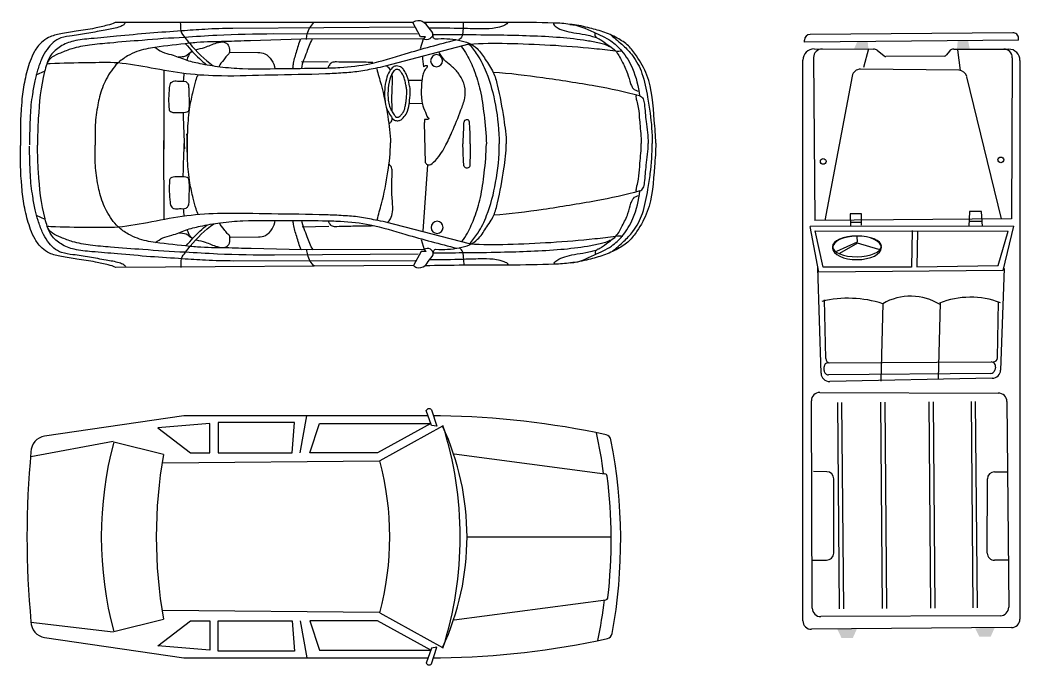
# Model space of a CAD drawing. Header units: inches. Extents: x 6700 to 19616, y -7432 to 2521.
# Drawn here: x 6700 to 13765, y -2039 to 2521 of the extents above; entities that cross this region are included whole.
import ezdxf

# ---------------------------------------------------------------- set-up
doc = ezdxf.new("R2010")
doc.units = ezdxf.units.IN
doc.header["$MEASUREMENT"] = 0
doc.layers.add('freecads.com', color=7, linetype='Continuous')

msp = doc.modelspace()

# ---------------------------------------------------------------- linework, layer by layer
at = {"layer": 'freecads.com'}
for p, q in [((9474.1, 2502.9), (7371.3, 2503.5)), ((9528.8, 2402.6), (9474.1, 2502.9)), ((9488.6, 2469.9), (8203.8, 2462.1)), ((9506.9, 2422.1), (8493.5, 2422.5)), ((9563.6, 2402.7), (9528.8, 2402.6)), ((9550.4, 2389.2), (9563.6, 2402.7)), ((13713.5, 2431.7), (12281.9, 2419.5)), ((8685.4, 2386.4), (8327.2, 2374.2)), ((9550.4, 2389.2), (8685.4, 2386.4)), ((9871.5, 2351.4), (9279.6, 2194.6)), ((9529.1, 2318.6), (9550.4, 2389.2)), ((12242.4, 2365.6), (12242.2, 2379.2)), ((13754, 2378.4), (12242.4, 2365.6)), ((13754, 2378.4), (13753.8, 2392.1)), ((8181.9, 2292.7), (8380.9, 2292)), ((12310.5, 2316.7), (12730.5, 2316.2)), ((12694, 2317), (12660, 2185.1)), ((12755.8, 2307.2), (12804.3, 2267.6)), ((13229.8, 2266.6), (12817.1, 2263)), ((13265.9, 2300.4), (13245.3, 2274.2)), ((13297.4, 2315.7), (13684.7, 2315.3)), ((13345.1, 2165.2), (13326.3, 2311.3)), ((8877.4, 2222.7), (8688.7, 2224.8)), ((12230.5, -1726.6), (12230.5, 2236.8)), ((12306.2, 2256.1), (12316, 1104.1)), ((13710.4, 2254.9), (13703.9, 1116)), ((13764.6, 2235.2), (13764.5, -1714.7)), ((6874.2, 2160), (6812.3, 2132.3)), ((7714.9, 2165.8), (7716.6, 1607.7)), ((12578.6, 2124.5), (12386.3, 1104.7)), ((13331.7, 2166.5), (12638.2, 2173.4)), ((13633.2, 1115.4), (13389.4, 2120.6)), ((9443.6, 2096.4), (9540.4, 2096.7)), ((9450.1, 1932.2), (9540.9, 1930.4)), ((9565.5, 1510.9), (9557.9, 1797.7)), ((7718.3, 1110.3), (7716.4, 1668.5)), ((9549.1, 1028.3), (9581.2, 1497.3)), ((6877.6, 1110.7), (6815.5, 1138.1)), ((12644.1, 1150.4), (12565.3, 1149.8)), ((12565.3, 1149.8), (12566, 1064)), ((12644.8, 1069.7), (12644.1, 1150.4)), ((13408, 1167.1), (13402.8, 1061)), ((13492.9, 1167.8), (13408, 1167.1)), ((13499.8, 1061.8), (13492.9, 1167.8)), ((8881.2, 1060.9), (8692.5, 1057.7)), ((9876.1, 938.7), (9283.1, 1091.6)), ((13719.5, 1063.7), (12282.4, 1061.5)), ((12343.4, 738.8), (12282.4, 1061.5)), ((13703.9, 1116), (12316, 1104.1)), ((12644.6, 1089.9), (12571.9, 1089.3)), ((13499.5, 1097.2), (13408.6, 1096.4)), ((13719.5, 1063.7), (13643, 749.9)), ((12374.5, 774.6), (12316.7, 1031.3)), ((12316.8, 1030.7), (13682.1, 1028.3)), ((13002.9, 1032.3), (12999, 774.9)), ((13039.3, 1027.6), (13035.4, 775.2)), ((13611.3, 785.1), (13682.1, 1028.3)), ((8186.1, 986.5), (8385.1, 988.4)), ((9533.4, 969.3), (9555.2, 898.8)), ((12470.5, 886.5), (12615.5, 953.3)), ((12615.6, 943.2), (12488.9, 871.5)), ((12615.5, 953.3), (12615.2, 988.7)), ((12767.5, 899.1), (12615.6, 943.2)), ((8690.2, 896.1), (8331.9, 905.9)), ((9511.9, 865.6), (8498.5, 858.7)), ((9555.2, 898.8), (8690.2, 896.1)), ((9533.7, 885.3), (9479.6, 784.6)), ((9568.5, 885.4), (9533.7, 885.3)), ((9555.2, 898.8), (9568.5, 885.4)), ((9479.6, 784.6), (7376.8, 770.5)), ((9494, 817.7), (8209.1, 817.3)), ((13035.4, 775.2), (13611.3, 785.1)), ((12359.1, 23.3), (12336.5, 768)), ((13643, 749.9), (12343.4, 738.8)), ((12999, 774.9), (12374.5, 774.6)), ((13653.8, 764.6), (13627.3, 46)), ((12391.8, 127.7), (12382.5, 542.4)), ((12795.1, 515.7), (12782.4, -32.4)), ((13201.3, 519.1), (13186.2, -14.4)), ((13605.6, 132.8), (13613.5, 527.7)), ((12410.4, 98.3), (13561.6, 103.3)), ((12380.7, 42.4), (12380.5, 68)), ((13557.5, 22.4), (12411, 12.6)), ((13591.1, 67), (13586.5, 46)), ((13568.6, -11.8), (12420.3, -34.8)), ((12349.8, -111.4), (13611.5, -116.4)), ((12296.5, -1637.2), (12290.4, -171.6)), ((12474.3, -183.7), (12486.7, -1642.4)), ((12504.3, -183.4), (12516.7, -1642.2)), ((12779.4, -181.1), (12791.9, -1639.8)), ((12809.4, -180.8), (12821.9, -1639.6)), ((13120.9, -178.2), (13133.3, -1636.9)), ((13150.9, -177.9), (13163.3, -1636.7)), ((13418.8, -175.6), (13431.2, -1634.4)), ((13448.8, -175.4), (13461.2, -1634.1)), ((13672.2, -175.9), (13684.6, -1630.9)), ((7857.2, -277.8), (6873.4, -421.3)), ((9583.2, -277.8), (7857.2, -277.8)), ((8678.2, -538.8), (8725, -277.8)), ((9606.7, -345.5), (9570.2, -240.4)), ((9606.7, -234.4), (9644.1, -351.6)), ((9670.8, -277.8), (9620.6, -277.8)), ((8041.6, -331.4), (7672.8, -361.7)), ((8041.6, -538.8), (8041.6, -331.4)), ((8638.7, -324.3), (8100.2, -324.3)), ((8100.2, -324.3), (8100.2, -539.5)), ((8623.3, -539.5), (8638.7, -324.3)), ((8746.3, -538.8), (8815.8, -331.4)), ((8815.8, -331.4), (9601.8, -331.4)), ((9601.9, -331.6), (9224.8, -538.8)), ((9685.6, -351.1), (9241.6, -595.1)), ((9644.1, -351.6), (9606.7, -345.5)), ((7672.8, -361.7), (7903.7, -538.8)), ((7358.2, -457.8), (6777.2, -568.3)), ((7713, -551.2), (7361.4, -463.3)), ((7903.7, -538.8), (8041.6, -538.8)), ((8100.2, -539.5), (8623.3, -539.5)), ((9224.8, -538.8), (8746.3, -538.8)), ((9767.9, -547.1), (10832.2, -687.4)), ((9236.4, -597.3), (7708.4, -611.2)), ((12399.3, -672.3), (12306.8, -671.3)), ((13583.9, -673.6), (13676.4, -672.8)), ((12448.2, -1247.6), (12448.8, -722.3)), ((13533.7, -1248.9), (13534.3, -723.5)), ((9857.8, -1132.8), (10876, -1132.8)), ((12300, -1297.4), (12398.1, -1297.6)), ((13681.8, -1298.9), (13583.7, -1298.9)), ((9767.9, -1718.6), (10837.7, -1577.6)), ((9236.4, -1668.3), (7708.4, -1654.5)), ((9241.6, -1670.6), (9685.6, -1914.6)), ((13625.8, -1691.4), (12357.8, -1697.1)), ((7358.2, -1807.8), (6777.2, -1738.4)), ((7361.4, -1802.4), (7713, -1714.5)), ((7672.8, -1904), (7903.7, -1726.8)), ((7903.7, -1726.8), (8041.6, -1726.8)), ((8041.6, -1726.8), (8041.6, -1934.3)), ((8100.2, -1941.4), (8100.2, -1726.2)), ((8100.2, -1726.2), (8623.3, -1726.2)), ((8623.3, -1726.2), (8638.7, -1941.4)), ((8678.2, -1726.8), (8725, -1987.8)), ((9224.8, -1726.8), (8746.3, -1726.8)), ((8746.3, -1726.8), (8815.8, -1934.3)), ((9601.9, -1934.1), (9224.8, -1726.8)), ((13705, -1774.6), (12291, -1786.7)), ((6873.4, -1844.4), (7857.2, -1987.8)), ((8041.6, -1934.3), (7672.8, -1904)), ((8638.7, -1941.4), (8100.2, -1941.4)), ((8815.8, -1934.3), (9601.8, -1934.3)), ((9606.7, -1920.2), (9570.2, -2025.3)), ((9606.7, -2031.3), (9644.1, -1914.1)), ((9644.1, -1914.1), (9606.7, -1920.2)), ((7857.2, -1987.8), (9583.2, -1987.8)), ((9620.6, -1987.8), (9670.8, -1987.8))]:
    msp.add_line(p, q, dxfattribs=at)
for centre in [(12374.2, 1521.7), (13629.2, 1532.4)]:
    msp.add_circle(centre, 20.2, dxfattribs=at)
for centre, radius, start, end in [((12282.2, 2379.5), 40, 90.48842, 180.48842), ((13713.8, 2391.7), 40, 0.48842, 90.48842), ((12310.5, 2236.7), 80, 89.94014, 179.93788), ((12366.2, 2256.6), 60, 89.94014, 180.48842), ((12730.5, 2276.2), 40, 50.70932, 89.94014), ((12816.9, 2283), 20, 230.70932, 270.48842), ((13229.6, 2286.6), 20, 270.48842, 321.80236), ((13297.3, 2275.7), 40, 89.94014, 141.80236), ((13650.4, 2255.3), 60, 359.6692, 89.94014), ((13684.6, 2235.3), 80, 359.93567, 89.94014), ((12637.6, 2113.4), 60, 89.42851, 169.31928), ((13331.1, 2106.5), 60, 13.63436, 89.42851), ((12992.7, 172.7), 395.8, 58.18027, 119.9493), ((12550.1, -249.3), 803.2, 72.24114, 103.36481), ((13415.2, -32.4), 593.7, 69.23217, 111.74468), ((12410.5, 68.3), 30, 90.2511, 180.48842), ((12421.8, 128.4), 30, 181.2794, 270.2511), ((13561.7, 73.3), 30, 347.79651, 90.2511), ((13575.6, 133.4), 30, 270.2511, 358.85031), ((12419.1, 25.1), 60, 181.73949, 271.15092), ((12410.7, 42.6), 30, 180.48842, 270.48842), ((13557.2, 52.4), 30, 270.48842, 347.79651), ((13567.4, 48.2), 60, 271.15092, 357.89323), ((12350.4, -171.4), 60, 90.62316, 180.13039), ((13612.2, -176.4), 60, 0.48842, 90.62316), ((9590.2, -248), 21.4, 39.40769, 159.40769), ((9585.1, -6214.6), 5937.4, 77.79638, 89.17281), ((7997.7, -1132.8), 1860.1, 335.14811, 24.85189), ((7188.4, -1132.8), 2620.6, 342.5, 17.5), ((6889.7, -532.6), 112.5, 98.29714, 180), ((7255.1, -1155.4), 3598.5, 7.49227, 12.16216), ((10830.7, -455.4), 45, 11.07631, 77.79638), ((9877.3, -1132.8), 2603.5, 165.09738, 194.90262), ((7255.1, -1155.4), 3688.5, 349.6749, 11.07631), ((13085.1, -1132.8), 6336.4, 174.56447, 185.43553), ((11035.9, -1132.8), 3373.4, 170.07123, 189.92877), ((7221, -1132.8), 2090.9, 345.09672, 14.90328), ((10829.8, -705.2), 18, 7.17698, 82.48941), ((7255.1, -1155.4), 3621, 353.55547, 7.17698), ((12398.8, -722.3), 50, 359.93505, 89.38168), ((13584.3, -723.6), 50, 90.48842, 179.93505), ((12398.2, -1247.6), 50, 269.87505, 359.93505), ((13583.7, -1248.9), 50, 179.93505, 269.99506), ((7255.1, -1155.4), 3598.5, 348.60268, 353.24213), ((10835.3, -1559.8), 18, 277.51059, 353.55547), ((12356.5, -1637.1), 60, 180.13039, 271.16025), ((13624.6, -1631.4), 60, 271.16025, 0.48842), ((6889.7, -1733.1), 112.5, 180, 261.70286), ((12290.5, -1726.7), 60, 179.93788, 270.48842), ((13704.5, -1714.6), 60, 270.48842, 359.93567), ((10839.6, -1808.4), 45, 282.29187, 349.6749), ((9585.1, 3948.9), 5937.4, 270.82719, 282.29187), ((9590.2, -2017.7), 21.4, 200.59231, 320.59231)]:
    msp.add_arc(centre, radius, start, end, dxfattribs=at)
for centre, major_axis, ratio, start_param, end_param in [((9642.9, 2233.4), (0.1, -42.9), 0.983266, 4.712389, 10.995574), ((9646.7, 1055.1), (0.1, -42.9), 0.983266, 4.712389, 10.995574), ((12612.7, 920.5), (172.8, 1.5), 0.423579, -1.570796, 4.712389), ((12612.8, 910.4), (172.8, 1.5), 0.482003, -1.570796, 4.712389)]:
    msp.add_ellipse(centre, major_axis=major_axis, ratio=ratio, start_param=start_param, end_param=end_param, dxfattribs=at)
for points, knots in [([(7371.3, 2503.5), (7355.3, 2493.3), (7305.5, 2481.6), (7215.3, 2458.3), (7103.5, 2443.2), (6994.9, 2425.2), (6908.1, 2406.5), (6844.9, 2360), (6799, 2302.1), (6761.9, 2210.4), (6731.8, 2098.2), (6714.3, 1994.9), (6711.8, 1936.6), (6710.9, 1923)], [0, 0, 0, 0, 0.056668, 0.14946, 0.28161, 0.392935, 0.481686, 0.542967, 0.622845, 0.69797, 0.833643, 0.965665, 1.00577, 1.00577, 1.00577, 1.00577]), ([(7443.1, 2500.6), (7439.9, 2493.9), (7424.3, 2480.9), (7377, 2462.3), (7293.9, 2450), (7185.8, 2426.2), (7080.7, 2411.4), (6993, 2400.7), (6930.2, 2365.4), (6886.9, 2311.8), (6849.3, 2245.7), (6824.2, 2169.4), (6800.1, 2086.1), (6792, 2028.7), (6788.2, 1996.9)], [0, 0, 0, 0, 0.0219205, 0.0572122, 0.1522539, 0.2718866, 0.3894011, 0.4710097, 0.5346344, 0.5986698, 0.6733118, 0.758696, 0.8351341, 0.9293726, 0.9293726, 0.9293726, 0.9293726]), ([(7831.9, 2504.5), (7833.6, 2484.3), (7827.8, 2443.3), (7864.7, 2396.7), (7933.7, 2309.7), (8002.2, 2241.9), (8064.2, 2198)], [0, 0, 0, 0, 0.0597371, 0.1139981, 0.1672498, 0.3938869, 0.3938869, 0.3938869, 0.3938869]), ([(8773.7, 2503.1), (8763.5, 2491.3), (8741.3, 2466.8), (8727.5, 2425.6), (8720.6, 2396.9), (8720.8, 2384)], [1.808086, 1.808086, 1.808086, 1.808086, 2.918874, 4.131288, 5.10151, 5.10151, 5.10151, 5.10151]), ([(9474.1, 2502.9), (9480.7, 2508), (9505, 2523.5), (9559.7, 2511.9), (9583, 2462.2), (9627, 2423.2), (9594.7, 2381), (9560.9, 2378.9), (9550.4, 2389.2)], [0, 0, 0, 0, 0.024864, 0.0846267, 0.1362471, 0.1900683, 0.2245199, 0.2681841, 0.2681841, 0.2681841, 0.2681841]), ([(10583.9, 2489.7), (10546.3, 2497.2), (10399.9, 2502.6), (10149.1, 2504.7), (9843.9, 2501.5), (9646.4, 2504.1), (9554.6, 2504.3)], [0, 0, 0, 0, 0.114897, 0.437061, 0.754269, 1.029686, 1.029686, 1.029686, 1.029686]), ([(10144.8, 2501.7), (10139.9, 2490.4), (10107.6, 2476.6), (10049.9, 2459.8), (9950.8, 2457.5), (9793.9, 2462.7), (9666.8, 2463.4), (9587.1, 2463.4)], [0, 0, 0, 0, 0.0364992, 0.0923739, 0.1867837, 0.3273982, 0.5667068, 0.5667068, 0.5667068, 0.5667068]), ([(9831.6, 2503.7), (9831.4, 2484.3), (9828.5, 2450.3), (9824.8, 2402), (9805.4, 2385), (9797.8, 2378.6)], [0, 0, 0, 0, 1.462159, 2.651105, 3.386321, 3.386321, 3.386321, 3.386321]), ([(10465.7, 2500.1), (10467.6, 2488.5), (10494.1, 2463.6), (10545.5, 2445.6), (10615.1, 2429.4), (10680.2, 2421.3), (10733.5, 2409.1), (10760, 2401.8), (10771.8, 2398.7)], [0, 0, 0, 0, 0.034703, 0.0959761, 0.1659336, 0.2471559, 0.2929944, 0.3295918, 0.3295918, 0.3295918, 0.3295918]), ([(10583.9, 2489.7), (10642.9, 2488.6), (10740.1, 2439), (10868, 2385.5), (10963.6, 2296.4), (11042.2, 2166), (11068.1, 2050.7), (11076.5, 1984.2)], [0, 0, 0, 0, 0.1772572, 0.3124951, 0.4151678, 0.5597243, 0.7575412, 0.7575412, 0.7575412, 0.7575412]), ([(11191.2, 1649.3), (11191, 1703.6), (11174.9, 1864.5), (11164.2, 2085.6), (11068.5, 2251.9), (10999.8, 2344.2), (10915.3, 2398.1), (10818.7, 2441), (10705.5, 2469.1), (10627.1, 2489), (10583.9, 2489.7)], [0, 0, 0, 0, 0.16039, 0.479033, 0.632967, 0.722015, 0.817474, 0.927562, 1.03733, 1.167094, 1.167094, 1.167094, 1.167094]), ([(8203.8, 2462.1), (8137.5, 2461.7), (8016.5, 2456.9), (7821.2, 2442.6), (7613.4, 2428.7), (7400.5, 2407.3), (7220.8, 2391.2), (7085, 2379.4), (6985.3, 2340.5), (6917.3, 2281.6), (6888.7, 2214.1), (6848, 2067.2), (6828.6, 1873.1), (6823.5, 1698.7), (6823.7, 1635.2)], [0, 0, 0, 0, 0.198873, 0.363323, 0.587433, 0.823543, 1.004622, 1.129816, 1.230113, 1.320655, 1.388577, 1.443334, 1.771447, 1.958652, 1.958652, 1.958652, 1.958652]), ([(8493.5, 2422.5), (8358.7, 2422), (8147.5, 2417.5), (7837.4, 2395.8), (7661.3, 2387.8), (7562.2, 2376.3)], [0, 0, 0, 0, 0.4042759, 0.6333827, 0.9326252, 0.9326252, 0.9326252, 0.9326252]), ([(9614.7, 2416.5), (9615.8, 2408.8), (9614.7, 2392.8), (9628.9, 2389.6), (9633.6, 2388.7)], [0, 0, 0, 0, 0.02274132, 0.03717479, 0.03717479, 0.03717479, 0.03717479]), ([(10865.3, 2332.4), (10844.1, 2346.6), (10788.5, 2359.7), (10672.8, 2381.1), (10508.5, 2399.5), (10303.3, 2408.7), (10071.9, 2414.5), (9842.6, 2415.8), (9684, 2415.8), (9614.7, 2416.5)], [0, 0, 0, 0, 0.076148, 0.165903, 0.355672, 0.569871, 0.782325, 1.050047, 1.257936, 1.257936, 1.257936, 1.257936]), ([(10761.9, 2431.3), (10760.2, 2421.1), (10761.8, 2399.5), (10789, 2391.2), (10820.7, 2368.6), (10860.9, 2339.4), (10917.5, 2298.9), (10952.3, 2227), (10993.4, 2151.9), (11005.9, 2090.2), (11019.8, 2054.9), (11032.7, 2029.6), (11056.6, 2019.8), (11071.4, 2018.4)], [0, 0, 0, 0, 0.0304541, 0.0502818, 0.0786089, 0.1479133, 0.1986294, 0.2831705, 0.3780326, 0.4523267, 0.4667809, 0.4902599, 0.5347198, 0.5347198, 0.5347198, 0.5347198]), ([(10878, 2412.2), (10906.3, 2388.7), (10958.8, 2345), (11040.5, 2261.6), (11104.7, 2136.9), (11130.1, 1994.7), (11158, 1830.1), (11165.8, 1720.7), (11166, 1649.2)], [0, 0, 0, 0, 0.1095129, 0.2035347, 0.3452507, 0.5161382, 0.6275464, 0.8383798, 0.8383798, 0.8383798, 0.8383798]), ([(7562.2, 2376.3), (7486.3, 2373.1), (7362.6, 2360.4), (7197.5, 2346.3), (7077.3, 2325.1), (6976.9, 2285), (6898.8, 2250.1), (6888.6, 2209.6)], [0, 0, 0, 0, 0.2277977, 0.3719478, 0.4996814, 0.5863441, 0.709615, 0.709615, 0.709615, 0.709615]), ([(8327.2, 2374.2), (8267.7, 2373.8), (8141.7, 2366.9), (7997.4, 2367.6), (7832.3, 2349.2), (7690.6, 2335.3), (7565.8, 2313.6), (7525, 2297.4)], [0, 0, 0, 0, 0.1783018, 0.3787173, 0.431954, 0.6762374, 0.8077184, 0.8077184, 0.8077184, 0.8077184]), ([(7653, 2327.6), (7668.9, 2315.4), (7704.7, 2290.8), (7780.9, 2275.9), (7865.8, 2238.3), (7981.5, 2210.6), (8116.8, 2188.2), (8322.6, 2171.3), (8563, 2180.4), (8792.7, 2179), (8988.5, 2185.7), (9188, 2207.6), (9456.9, 2296.2), (9661, 2349.9), (9781.3, 2382.1)], [0, 0, 0, 0, 0.05975, 0.126928, 0.230034, 0.336675, 0.482225, 0.641324, 0.954906, 1.203173, 1.330375, 1.542773, 1.802261, 2.175545, 2.175545, 2.175545, 2.175545]), ([(7869.8, 2352.3), (7885.6, 2333.4), (7932.2, 2282.2), (7982.6, 2232.8), (8017.9, 2205.2)], [0, 0, 0, 0, 1.868162, 5.271297, 5.271297, 5.271297, 5.271297]), ([(7940.9, 2310.6), (7962.1, 2315.9), (8012.9, 2327.7), (8075.1, 2358.8), (8136.2, 2371.4), (8178.6, 2345), (8178.7, 2311.5), (8178.8, 2282.1), (8155.5, 2266.2), (8136.7, 2231.2), (8110.4, 2209.5), (8105.4, 2190.4)], [0, 0, 0, 0, 0.0655106, 0.1550445, 0.2094604, 0.2438604, 0.287164, 0.3001388, 0.3275984, 0.3616951, 0.4200969, 0.4200969, 0.4200969, 0.4200969]), ([(8681.1, 2386.2), (8667.9, 2355.5), (8652.4, 2294.8), (8629.7, 2226.1), (8626.1, 2188.3), (8625.6, 2179.1)], [0, 0, 0, 0, 2.528586, 4.711885, 5.408215, 5.408215, 5.408215, 5.408215]), ([(8764.8, 2386.8), (8747.4, 2357.9), (8724.9, 2286.9), (8693.9, 2218.8), (8687.9, 2179.1)], [0, 0, 0, 0, 0.1000351, 0.2184418, 0.2184418, 0.2184418, 0.2184418]), ([(9633.6, 2388.7), (9661, 2388.8), (9716.2, 2391.6), (9796.1, 2380.2), (9870.4, 2362.7), (9939.6, 2317.3), (9987.9, 2238.7), (10046.7, 2157.9), (10085.2, 2012.7), (10114.5, 1844.7), (10134.6, 1704.9), (10134.8, 1645.9)], [0, 0, 0, 0, 0.082256, 0.165174, 0.241383, 0.30939, 0.405348, 0.511507, 0.603349, 0.843635, 1.017671, 1.017671, 1.017671, 1.017671]), ([(9816.2, 2334.6), (9831.8, 2316.5), (9867.5, 2261.7), (9912.5, 2157.5), (9957.2, 2016.1), (9979.4, 1841.4), (9994.1, 1714.5), (9994.4, 1645.4)], [0, 0, 0, 0, 0.0708922, 0.1925846, 0.3348457, 0.5072814, 0.7109928, 0.7109928, 0.7109928, 0.7109928]), ([(9871.5, 2351.4), (9961.1, 2358), (10152.9, 2357.4), (10447.7, 2346), (10702.9, 2327.7), (10855.7, 2309.1), (10905.8, 2303.4)], [0, 0, 0, 0, 0.269375, 0.574535, 0.885339, 1.036319, 1.036319, 1.036319, 1.036319]), ([(9871.5, 2351.4), (9892.4, 2327.2), (9941.2, 2266.2), (10012.1, 2122.6), (10066.1, 1909.6), (10085.3, 1737.2), (10085.6, 1645.7)], [0, 0, 0, 0, 0.0947759, 0.2311242, 0.4700259, 0.7400315, 0.7400315, 0.7400315, 0.7400315]), ([(7525, 2297.4), (7502.1, 2290), (7454.4, 2266.2), (7372.7, 2208.4), (7305.6, 2106.3), (7264.8, 2003.1), (7252.9, 1940.3), (7249.9, 1920.9)], [0, 0, 0, 0, 0.0720749, 0.1581284, 0.2958089, 0.4262456, 0.4842292, 0.4842292, 0.4842292, 0.4842292]), ([(7817, 2260.3), (7834.8, 2261.9), (7873.2, 2260), (7897.5, 2291.1), (7913.6, 2298.1)], [0, 0, 0, 0, 0.0535488, 0.1060573, 0.1060573, 0.1060573, 0.1060573]), ([(7913.6, 2298.1), (7901.5, 2293.6), (7889.3, 2270.1), (7880.8, 2247.7), (7877.6, 2237.8)], [0, 0, 0, 0, 0.983949, 1.771691, 1.771691, 1.771691, 1.771691]), ([(8380.9, 2292), (8397.2, 2292), (8437.2, 2286.7), (8478.6, 2239.8), (8499.3, 2198.3), (8498.9, 2176.9)], [0, 0, 0, 0, 0.0486628, 0.1144515, 0.1777721, 0.1777721, 0.1777721, 0.1777721]), ([(9565.5, 1510.9), (9568.1, 1504.4), (9588.6, 1488), (9632.4, 1522.6), (9668.4, 1565.9), (9710.9, 1639.6), (9760.3, 1743.7), (9805, 1859.7), (9846.5, 1967), (9846.8, 2056.6), (9809.3, 2131.3), (9761.2, 2188.1), (9709.2, 2223.2), (9679.4, 2260.4), (9664.3, 2285.1), (9661.1, 2295.6)], [0, 0, 0, 0, 0.527288, 1.647451, 3.487558, 5.099073, 7.968657, 12.238313, 14.475187, 16.613757, 18.744202, 20.639343, 22.223389, 23.452731, 24.286529, 24.286529, 24.286529, 24.286529]), ([(9279.6, 2194.6), (9255.9, 2188.4), (9193.9, 2177), (9095.1, 2154.9), (8977.7, 2145.9), (8770.6, 2135), (8484.9, 2133.7), (8156.9, 2120.3), (7873.4, 2136.2), (7630.7, 2180.3), (7400.2, 2225.4), (7160.4, 2215.8), (6993.1, 2217.6), (6896.6, 2210), (6888.6, 2209.6)], [0, 0, 0, 0, 0.073325, 0.188896, 0.303039, 0.425821, 0.811242, 1.159737, 1.41058, 1.660623, 1.899627, 2.11145, 2.377727, 2.401703, 2.401703, 2.401703, 2.401703]), ([(9192.1, 2219.9), (9149.6, 2223.8), (9062.6, 2220.9), (8969.5, 2223.2), (8902.2, 2225.4), (8883.7, 2202.9), (8876.3, 2188.4), (8873.6, 2182)], [0, 0, 0, 0, 3.267856, 6.568708, 7.399663, 8.099385, 8.621705, 8.621705, 8.621705, 8.621705]), ([(9450.1, 1932.2), (9452.4, 1945.4), (9440.9, 1872.7), (9424.1, 1852.5), (9398.4, 1816.7), (9369.2, 1807.1), (9337.5, 1812.8), (9316.5, 1848.2), (9285.9, 1893.9), (9274.5, 1959.3), (9274.8, 2032.2), (9284, 2098.9), (9304.6, 2153.8), (9330.2, 2187.5), (9358, 2198.6), (9378.6, 2194.2), (9397.2, 2187.6), (9411.5, 2166.6), (9436.6, 2131.1), (9451.9, 2051.3), (9461.2, 2019.8), (9447.9, 1919.4), (9450.1, 1932.2)], [0, 0, 0, 0, 0.03969, 0.089634, 0.13125, 0.1542862, 0.1797268, 0.2207266, 0.2680991, 0.3447665, 0.4095645, 0.4843001, 0.541515, 0.5817687, 0.6060665, 0.6262474, 0.6436722, 0.6634686, 0.6988791, 0.7758465, 0.8696394, 0.907731, 0.907731, 0.907731, 0.907731]), ([(9290.9, 2196), (9300.4, 2190.4), (9308.6, 2179.8), (9314.7, 2168.3), (9315.4, 2166.9)], [0, 0, 0, 0, 0.8429982, 0.9626806, 0.9626806, 0.9626806, 0.9626806]), ([(9550.2, 2191.3), (9554.1, 2193.8), (9560.4, 2199), (9576.3, 2202.6), (9577.4, 2193.3), (9576.2, 2187.1), (9570.4, 2179.9), (9560.4, 2171.7), (9551.6, 2151.3), (9540.6, 2112.5), (9533.6, 2044.4), (9533.9, 1974.2), (9545.7, 1906.5), (9567.4, 1866.2), (9575.5, 1833.2), (9592.1, 1826.3), (9586.6, 1820.9), (9580.3, 1817.7), (9571.8, 1818.5), (9564.7, 1816.1), (9552.5, 1818.7), (9557.7, 1804), (9557.9, 1797.7)], [0, 0, 0, 0, 0.0138597, 0.0278304, 0.0329137, 0.0379971, 0.0465756, 0.0592704, 0.0762214, 0.1105991, 0.1789801, 0.2766959, 0.3173629, 0.3800771, 0.4110544, 0.4160421, 0.4210284, 0.4277212, 0.4387433, 0.4448131, 0.4508005, 0.4694463, 0.4694463, 0.4694463, 0.4694463]), ([(7958, 2133.7), (7948.8, 2121.7), (7936.6, 2081.2), (7918.1, 2006.1), (7892.4, 1893.2), (7880.3, 1739.9), (7880, 1623.6), (7879.8, 1559.6)], [0, 0, 0, 0, 0.0451009, 0.1211996, 0.2308505, 0.385263, 0.5739042, 0.5739042, 0.5739042, 0.5739042]), ([(9219.9, 2176.8), (9229.1, 2139.4), (9263, 2028.8), (9297.6, 1853.9), (9316.7, 1714.8), (9316.9, 1652.2)], [0, 0, 0, 0, 0.1139079, 0.3411539, 0.5260188, 0.5260188, 0.5260188, 0.5260188]), ([(9425.4, 1930), (9424.7, 1926.2), (9423.8, 1921.5), (9421.8, 1911.3), (9420.6, 1905.6), (9417, 1890.4), (9414.8, 1883.9), (9410.7, 1874.8), (9408.9, 1872), (9404.7, 1866.3), (9403.3, 1864.4), (9397.4, 1856.6), (9393.1, 1850.6), (9386.3, 1843.1), (9383.8, 1840.7), (9379.4, 1837.4), (9377.7, 1836.3), (9373.8, 1834.7), (9371.7, 1834.1), (9366.1, 1833.3), (9362.3, 1833.6), (9358.1, 1834.8), (9357, 1835.2), (9354.5, 1836.6), (9352.7, 1838), (9348.2, 1843.1), (9345.6, 1846.6), (9340.2, 1855), (9337.1, 1860.1), (9331.1, 1869.4), (9328.3, 1873.8), (9322.1, 1884.1), (9319, 1889.7), (9313.6, 1900.9), (9311.4, 1906.8), (9307.5, 1919.2), (9305.9, 1925.8), (9301.9, 1946), (9300.4, 1960.5), (9298.9, 1989.1), (9298.9, 2003.4), (9300.9, 2046.6), (9304.6, 2075.4), (9315.4, 2112.7), (9319.1, 2122.9), (9326.1, 2137.9), (9329, 2143.3), (9335.1, 2153.1), (9338.3, 2157.5), (9344.5, 2164.1), (9347.5, 2166.5), (9353.7, 2170.3), (9356.9, 2171.5), (9360.6, 2172.1), (9361.6, 2172.2), (9364.8, 2171.9), (9366.9, 2171.5), (9371.7, 2170.4), (9374.5, 2169.5), (9378.6, 2168.1), (9380, 2167.4), (9381.2, 2166.7), (9381.3, 2166.6), (9382.2, 2165.9), (9382.8, 2165.2), (9384.8, 2162.9), (9386.4, 2160.7), (9389.9, 2155.6), (9391.5, 2153.2), (9394.7, 2148.7), (9396.1, 2146.5), (9400.4, 2140), (9402.9, 2135.9), (9407.2, 2127.7), (9409.1, 2123.3), (9412.8, 2113.9), (9414.4, 2108.9), (9419, 2093.5), (9421.5, 2082.7), (9425, 2066.5), (9426.2, 2060.6), (9428.5, 2050.1), (9429.5, 2045.6), (9431.8, 2032.6), (9432.7, 2024.4), (9432.5, 2006.3), (9432.2, 2000.5), (9431.5, 1988.6), (9431, 1982.7), (9429.1, 1963.1), (9427, 1946.4), (9425.8, 1935.5), (9425.7, 1934), (9425.5, 1932), (9425.5, 1931.5), (9425.4, 1930.5), (9425.4, 1930.3), (9425.4, 1930)], [0.497033, 0.497033, 0.497033, 0.497033, 0.723444, 0.723444, 0.974636, 0.974636, 1.50964, 1.50964, 2.044645, 2.044645, 2.271061, 2.271061, 2.862376, 2.862376, 3.217654, 3.217654, 3.537253, 3.537253, 3.856852, 3.856852, 4.368613, 4.368613, 4.584627, 4.584627, 4.99269, 4.99269, 5.400753, 5.400753, 5.808816, 5.808816, 6.216879, 6.216879, 6.778716, 6.778716, 7.350371, 7.350371, 7.922025, 7.922025, 9.065335, 9.065335, 10.208644, 10.208644, 12.495263, 12.495263, 13.409896, 13.409896, 13.929088, 13.929088, 14.44828, 14.44828, 14.909885, 14.909885, 15.371489, 15.371489, 15.62524, 15.62524, 15.87899, 15.87899, 16.120875, 16.120875, 16.36276, 16.36276, 16.51635, 16.51635, 16.669941, 16.669941, 16.921521, 16.921521, 17.136676, 17.136676, 17.351831, 17.351831, 17.782142, 17.782142, 18.204974, 18.204974, 18.627807, 18.627807, 19.473473, 19.473473, 19.978923, 19.978923, 20.484372, 20.484372, 21.475119, 21.475119, 21.859144, 21.859144, 22.162884, 22.162884, 22.770362, 22.770362, 22.900493, 22.900493, 22.951221, 22.951221, 22.964298, 22.964298, 22.964298, 22.964298]), ([(9325.9, 2137.3), (9327, 2132.4), (9332.1, 2103), (9323.4, 2015), (9325, 1935.3), (9326.3, 1877.2)], [1.749253, 1.749253, 1.749253, 1.749253, 2.122875, 3.997599, 8.307432, 8.307432, 8.307432, 8.307432]), ([(11076.5, 1984.2), (10974.8, 2013.8), (10746.6, 2059.3), (10401.7, 2112), (10160, 2143.3), (10043.2, 2150.8)], [0, 0, 0, 0, 0.317374, 0.69576, 1.04714, 1.04714, 1.04714, 1.04714]), ([(7895.4, 1939.8), (7895.3, 1972.6), (7890.4, 2014.8), (7891.5, 2069.1), (7863.5, 2094.2), (7825.8, 2085.8), (7790.4, 2094.2), (7767.7, 2080.6), (7759.1, 2062.7), (7751.3, 1999.1), (7750.6, 1939.2), (7755.7, 1877), (7771.5, 1866.9), (7794.5, 1863.5), (7827.9, 1865.9), (7859.3, 1861.8), (7891.6, 1872.8), (7893, 1905.6), (7895.4, 1926.2), (7895.4, 1939.8)], [0, 0, 0, 0, 0.0969044, 0.1295913, 0.1506192, 0.1985921, 0.2360698, 0.2557908, 0.2719711, 0.2929882, 0.44406, 0.4519132, 0.4720918, 0.4918599, 0.5228758, 0.5707096, 0.5892096, 0.6145759, 0.654681, 0.654681, 0.654681, 0.654681]), ([(6788.2, 1996.9), (6778.3, 1947), (6769, 1827.4), (6766.9, 1708.1), (6767.1, 1639.7)], [0, 0, 0, 0, 0.1502861, 0.3522699, 0.3522699, 0.3522699, 0.3522699]), ([(11054.6, 1988.6), (11051, 1987.3), (11051.7, 1968.8), (11057.6, 1943.8), (11071.6, 1887.4), (11075, 1834.4), (11081.8, 1750.1), (11088.7, 1695.7), (11088.8, 1648.9)], [0, 0, 0, 0, 0.0114788, 0.0403472, 0.0875838, 0.1755608, 0.1991501, 0.3369659, 0.3369659, 0.3369659, 0.3369659]), ([(11076.5, 1984.2), (11086.8, 1982.6), (11106.6, 1963.2), (11113.9, 1897.9), (11122.5, 1793), (11137.6, 1700.7), (11137.8, 1649.1)], [0, 0, 0, 0, 0.0314754, 0.0702057, 0.1915753, 0.3439346, 0.3439346, 0.3439346, 0.3439346]), ([(7249.9, 1920.9), (7240.5, 1874.2), (7226.4, 1779.5), (7230.6, 1684.1), (7231.4, 1636.5)], [0, 0, 0, 0, 0.140379, 0.2808468, 0.2808468, 0.2808468, 0.2808468]), ([(7851.3, 1864.1), (7851.4, 1859.9), (7854.3, 1775.8), (7857.8, 1691.5), (7861.2, 1611.4)], [11.235438, 11.235438, 11.235438, 11.235438, 11.552536, 17.586883, 17.586883, 17.586883, 17.586883]), ([(9327.1, 1831), (9327, 1823.2), (9325.4, 1805.7), (9313.8, 1792.2), (9306.2, 1785.5)], [9.436432, 9.436432, 9.436432, 9.436432, 10.012722, 10.751336, 10.751336, 10.751336, 10.751336]), ([(9879.9, 1645.1), (9879.8, 1674.1), (9881.7, 1722.6), (9875.7, 1773.9), (9876.5, 1811.1), (9858.5, 1816.5), (9845, 1815.8), (9833.8, 1800), (9831.7, 1741.7), (9829.5, 1689.2), (9828.3, 1644.9)], [0, 0, 0, 0, 0.0857277, 0.1381048, 0.1641986, 0.1769751, 0.1890325, 0.2028129, 0.2286049, 0.3592554, 0.3592554, 0.3592554, 0.3592554]), ([(7961.2, 1144), (7951.9, 1156), (7939.5, 1196.5), (7920.5, 1271.4), (7894.1, 1384.1), (7881, 1537.4), (7879.9, 1653.7), (7879.3, 1717.6)], [0, 0, 0, 0, 0.0451009, 0.1211996, 0.2308505, 0.385263, 0.5739042, 0.5739042, 0.5739042, 0.5739042]), ([(6790.5, 1273.3), (6780.3, 1323.1), (6770.2, 1442.7), (6767.4, 1561.9), (6767.1, 1630.4)], [0, 0, 0, 0, 0.1502861, 0.3522699, 0.3522699, 0.3522699, 0.3522699]), ([(8209.1, 817.3), (8142.8, 817.2), (8021.7, 821.2), (7826.3, 834.2), (7618.5, 846.9), (7405.5, 866.8), (7225.6, 881.8), (7089.7, 892.7), (6989.9, 931), (6921.4, 989.4), (6892.5, 1056.8), (6850.8, 1203.4), (6830.1, 1397.4), (6823.9, 1571.8), (6823.7, 1635.2)], [0, 0, 0, 0, 0.198873, 0.363323, 0.587433, 0.823543, 1.004622, 1.129816, 1.230113, 1.320655, 1.388577, 1.443334, 1.771447, 1.958652, 1.958652, 1.958652, 1.958652]), ([(7251.7, 1352.3), (7242, 1398.9), (7227.3, 1493.5), (7230.9, 1588.9), (7231.4, 1636.5)], [0, 0, 0, 0, 0.140379, 0.2808468, 0.2808468, 0.2808468, 0.2808468]), ([(7852.7, 1412.9), (7852.8, 1417.1), (7855.2, 1501.3), (7858.2, 1585.6), (7861, 1665.7)], [11.235438, 11.235438, 11.235438, 11.235438, 11.552536, 17.586883, 17.586883, 17.586883, 17.586883]), ([(9223.3, 1109.1), (9232.3, 1146.6), (9265.4, 1257.3), (9300.9, 1438.2), (9317.1, 1583.6), (9316.9, 1652.2)], [0, 0, 0, 0, 0.1139079, 0.3411539, 0.543502, 0.543502, 0.543502, 0.543502]), ([(9638.4, 899.9), (9665.8, 899.9), (9721, 897.5), (9800.8, 909.4), (9875, 927.4), (9943.9, 973.2), (9991.7, 1052.1), (10050, 1133.3), (10087.5, 1278.7), (10115.8, 1446.9), (10135, 1586.9), (10134.8, 1645.9)], [0, 0, 0, 0, 0.082256, 0.165174, 0.241383, 0.30939, 0.405348, 0.511507, 0.603349, 0.843635, 1.017671, 1.017671, 1.017671, 1.017671]), ([(9820.6, 955.1), (9836.1, 973.3), (9871.5, 1028.3), (9915.8, 1132.8), (9959.6, 1274.5), (9980.6, 1449.3), (9994.6, 1576.4), (9994.4, 1645.4)], [0, 0, 0, 0, 0.0708922, 0.1925846, 0.3348457, 0.5072814, 0.7109928, 0.7109928, 0.7109928, 0.7109928]), ([(9879.9, 1645.1), (9880, 1616), (9882.2, 1567.5), (9876.6, 1516.2), (9877.5, 1479), (9859.7, 1473.5), (9846.1, 1474.1), (9834.8, 1489.8), (9832.3, 1548.1), (9829.8, 1600.6), (9828.3, 1644.9)], [0, 0, 0, 0, 0.0857277, 0.1381048, 0.1641986, 0.1769751, 0.1890325, 0.2028129, 0.2286049, 0.3592554, 0.3592554, 0.3592554, 0.3592554]), ([(9876.1, 938.7), (9896.8, 963), (9945.2, 1024.3), (10015.1, 1168.4), (10067.8, 1381.7), (10085.9, 1554.2), (10085.6, 1645.7)], [0, 0, 0, 0, 0.0947759, 0.2311242, 0.4700259, 0.7400315, 0.7400315, 0.7400315, 0.7400315]), ([(11191.2, 1649.3), (11191.3, 1594.9), (11176.3, 1434), (11167, 1212.8), (11072.4, 1045.8), (11004.2, 953.1), (10920.1, 898.7), (10823.8, 855.1), (10710.8, 826.4), (10632.5, 805.9), (10589.3, 805)], [0, 0, 0, 0, 0.16039, 0.479033, 0.632967, 0.722015, 0.817474, 0.927562, 1.03733, 1.167094, 1.167094, 1.167094, 1.167094]), ([(10883, 884.4), (10911.1, 908), (10963.3, 952), (11044.4, 1035.9), (11107.9, 1161.1), (11132.3, 1303.4), (11159.2, 1468.2), (11166.3, 1577.7), (11166, 1649.2)], [0, 0, 0, 0, 0.1095129, 0.2035347, 0.3452507, 0.5161382, 0.6275464, 0.8383798, 0.8383798, 0.8383798, 0.8383798]), ([(11056.7, 1309.1), (11053.1, 1310.4), (11053.7, 1328.9), (11059.5, 1353.9), (11073.1, 1410.4), (11076.2, 1463.4), (11082.5, 1547.7), (11089, 1602.2), (11088.8, 1648.9)], [0, 0, 0, 0, 0.0114788, 0.0403472, 0.0875838, 0.1755608, 0.1991501, 0.3369659, 0.3369659, 0.3369659, 0.3369659]), ([(11078.6, 1313.6), (11089, 1315.3), (11108.6, 1334.8), (11115.5, 1400.2), (11123.4, 1505.1), (11138, 1597.4), (11137.8, 1649.1)], [0, 0, 0, 0, 0.0314754, 0.0702057, 0.1915753, 0.3439346, 0.3439346, 0.3439346, 0.3439346]), ([(9294.5, 1090.4), (9304, 1096), (9321.8, 1119.5), (9336.3, 1171.5), (9324.6, 1283.1), (9327.7, 1384.3), (9328.7, 1478.2), (9314.8, 1494.3), (9307.1, 1500.9)], [0, 0, 0, 0, 0.842998, 2.122875, 3.997599, 9.174838, 10.012722, 10.751336, 10.751336, 10.751336, 10.751336]), ([(7897.3, 1337.5), (7897.4, 1304.7), (7892.8, 1262.5), (7894.2, 1208.2), (7866.4, 1183), (7828.7, 1191.1), (7793.3, 1182.4), (7770.5, 1195.9), (7761.8, 1213.7), (7753.6, 1277.3), (7752.6, 1337.2), (7757.2, 1399.4), (7773, 1409.6), (7796, 1413.2), (7829.3, 1411), (7860.8, 1415.3), (7893.1, 1404.5), (7894.7, 1371.8), (7897.3, 1351.1), (7897.3, 1337.5)], [0, 0, 0, 0, 0.0969044, 0.1295913, 0.1506192, 0.1985921, 0.2360698, 0.2557908, 0.2719711, 0.2929882, 0.44406, 0.4519132, 0.4720918, 0.4918599, 0.5228758, 0.5707096, 0.5892096, 0.6145759, 0.654681, 0.654681, 0.654681, 0.654681]), ([(7376.8, 770.5), (7360.8, 780.6), (7311, 792), (7220.5, 814.6), (7108.7, 829.1), (7000, 846.4), (6913, 864.5), (6849.6, 910.6), (6803.3, 968.2), (6765.6, 1059.7), (6734.8, 1171.7), (6716.7, 1274.8), (6713.8, 1333.1), (6712.8, 1346.7)], [0, 0, 0, 0, 0.056668, 0.14946, 0.28161, 0.392935, 0.481686, 0.542967, 0.622845, 0.69797, 0.833643, 0.965665, 1.00577, 1.00577, 1.00577, 1.00577]), ([(7529.2, 977.6), (7506.3, 984.8), (7458.4, 1008.3), (7376.4, 1065.6), (7308.6, 1167.2), (7267.2, 1270.1), (7254.8, 1332.9), (7251.7, 1352.3)], [0, 0, 0, 0, 0.0720749, 0.1581284, 0.2958089, 0.4262456, 0.4842292, 0.4842292, 0.4842292, 0.4842292]), ([(7448.6, 773.8), (7445.4, 780.5), (7429.7, 793.4), (7382.3, 811.8), (7299.1, 823.5), (7190.9, 846.6), (7085.7, 860.7), (6997.9, 870.8), (6934.9, 905.7), (6891.3, 959.1), (6853.3, 1024.9), (6827.7, 1101), (6803, 1184.2), (6794.5, 1241.6), (6790.5, 1273.3)], [0, 0, 0, 0, 0.0219205, 0.0572122, 0.1522539, 0.2718866, 0.3894011, 0.4710097, 0.5346344, 0.5986698, 0.6733118, 0.758696, 0.8351341, 0.9293726, 0.9293726, 0.9293726, 0.9293726]), ([(11078.6, 1313.6), (10977.1, 1283.3), (10749.3, 1236.3), (10404.7, 1181.4), (10163.2, 1148.6), (10046.4, 1140.4)], [0, 0, 0, 0, 0.317374, 0.69576, 1.04714, 1.04714, 1.04714, 1.04714]), ([(10589.3, 805), (10648.3, 806.4), (10745.2, 856.6), (10872.7, 911), (10967.8, 1000.7), (11045.5, 1131.6), (11070.7, 1247), (11078.6, 1313.6)], [0, 0, 0, 0, 0.1772572, 0.3124951, 0.4151678, 0.5597243, 0.7575412, 0.7575412, 0.7575412, 0.7575412]), ([(10766.9, 864.5), (10765.1, 874.7), (10766.6, 896.3), (10793.8, 904.7), (10825.3, 927.6), (10865.4, 957), (10921.7, 997.9), (10956, 1070), (10996.6, 1145.3), (11008.8, 1207.2), (11022.4, 1242.5), (11035.2, 1267.9), (11059, 1277.8), (11073.8, 1279.4)], [0, 0, 0, 0, 0.0304541, 0.0502818, 0.0786089, 0.1479133, 0.1986294, 0.2831705, 0.3780326, 0.4523267, 0.4667809, 0.4902599, 0.5347198, 0.5347198, 0.5347198, 0.5347198]), ([(9283.1, 1091.6), (9259.4, 1097.7), (9197.3, 1108.7), (9098.4, 1130.2), (8981, 1138.4), (8773.8, 1147.9), (8488.1, 1147.5), (8160, 1158.7), (7876.6, 1141), (7634.2, 1095.3), (7404, 1048.8), (7164.2, 1056.8), (6996.8, 1053.9), (6900.3, 1060.9), (6892.3, 1061.3)], [0, 0, 0, 0, 0.073325, 0.188896, 0.303039, 0.425821, 0.811242, 1.159737, 1.41058, 1.660623, 1.899627, 2.11145, 2.377727, 2.401703, 2.401703, 2.401703, 2.401703]), ([(7566.9, 899), (7491.1, 901.7), (7367.3, 913.5), (7202, 926.6), (7081.7, 947), (6981, 986.4), (6902.7, 1020.9), (6892.3, 1061.3)], [0, 0, 0, 0, 0.2277977, 0.3719478, 0.4996814, 0.5863441, 0.709615, 0.709615, 0.709615, 0.709615]), ([(7657.5, 948.2), (7673.3, 960.5), (7708.9, 985.3), (7785, 1000.7), (7869.7, 1038.9), (7985.2, 1067.3), (8120.3, 1090.6), (8326, 1108.8), (8566.5, 1101.3), (8796.2, 1104.1), (8992, 1098.7), (9191.7, 1078), (9461.1, 991.2), (9665.5, 938.8), (9786, 907.4)], [0, 0, 0, 0, 0.05975, 0.126928, 0.230034, 0.336675, 0.482225, 0.641324, 0.954906, 1.203173, 1.330375, 1.542773, 1.802261, 2.175545, 2.175545, 2.175545, 2.175545]), ([(7837.5, 772.5), (7839, 792.6), (7833, 833.6), (7869.6, 880.4), (7938, 967.9), (8006, 1036.2), (8067.8, 1080.4)], [0, 0, 0, 0, 0.0597371, 0.1139981, 0.1672498, 0.3938869, 0.3938869, 0.3938869, 0.3938869]), ([(7874.4, 924.9), (7890.1, 943.9), (7936.4, 995.4), (7986.4, 1045.1), (8021.6, 1072.9)], [0, 0, 0, 0, 1.868162, 5.271297, 5.271297, 5.271297, 5.271297]), ([(7945.2, 967), (7966.5, 961.8), (8017.3, 950.4), (8079.7, 919.7), (8141, 907.5), (8183.1, 934.2), (8183, 967.7), (8183, 997.1), (8159.5, 1012.8), (8140.5, 1047.7), (8114.1, 1069.2), (8109, 1088.3)], [0, 0, 0, 0, 0.0655106, 0.1550445, 0.2094604, 0.2438604, 0.287164, 0.3001388, 0.3275984, 0.3616951, 0.4200969, 0.4200969, 0.4200969, 0.4200969]), ([(8385.1, 988.4), (8401.4, 988.6), (8441.3, 994.1), (8482.5, 1041.3), (8502.9, 1082.9), (8502.4, 1104.3)], [0, 0, 0, 0, 0.0486628, 0.1144515, 0.1777721, 0.1777721, 0.1777721, 0.1777721]), ([(8685.8, 896.2), (8672.5, 926.9), (8656.6, 987.4), (8633.5, 1056), (8629.6, 1093.8), (8629.1, 1103)], [0, 0, 0, 0, 2.528586, 4.711885, 5.408215, 5.408215, 5.408215, 5.408215]), ([(8769.6, 896.1), (8752, 924.9), (8729, 995.8), (8697.7, 1063.7), (8691.3, 1103.3)], [0, 0, 0, 0, 0.1000351, 0.2184418, 0.2184418, 0.2184418, 0.2184418]), ([(9195.8, 1065.7), (9153.3, 1061.6), (9066.3, 1063.9), (8973.3, 1061), (8906, 1058.4), (8887.3, 1080.8), (8879.8, 1095.3), (8877.1, 1101.7)], [0, 0, 0, 0, 3.267856, 6.568708, 7.399663, 8.099385, 8.621705, 8.621705, 8.621705, 8.621705]), ([(7821, 1016.5), (7838.8, 1015), (7877.2, 1017.2), (7901.7, 986.2), (7917.8, 979.3)], [0, 0, 0, 0, 0.0535488, 0.1060573, 0.1060573, 0.1060573, 0.1060573]), ([(7917.8, 979.3), (7905.8, 983.8), (7893.4, 1007.2), (7884.7, 1029.5), (7881.4, 1039.4)], [0, 0, 0, 0, 0.983949, 1.771691, 1.771691, 1.771691, 1.771691]), ([(9876.1, 938.7), (9965.7, 932.6), (10157.5, 934.5), (10452.2, 947.7), (10707.3, 967.7), (10860, 987.3), (10910, 993.3)], [0, 0, 0, 0, 0.269375, 0.574535, 0.885339, 1.036319, 1.036319, 1.036319, 1.036319]), ([(8331.9, 905.9), (8272.5, 905.9), (8146.3, 912.1), (8002.1, 910.4), (7836.9, 927.7), (7695.1, 940.8), (7570.1, 961.6), (7529.2, 977.6)], [0, 0, 0, 0, 0.1783018, 0.3787173, 0.431954, 0.6762374, 0.8077184, 0.8077184, 0.8077184, 0.8077184]), ([(10869.7, 964.1), (10848.6, 949.7), (10793.1, 936.3), (10677.5, 914.1), (10513.3, 894.7), (10308.3, 884.1), (10076.8, 876.8), (9847.5, 874.1), (9689, 873.1), (9619.7, 871.9)], [0, 0, 0, 0, 0.076148, 0.165903, 0.355672, 0.569871, 0.782325, 1.050047, 1.257936, 1.257936, 1.257936, 1.257936]), ([(8498.5, 858.7), (8363.8, 858.3), (8152.5, 861.5), (7842.3, 881.2), (7666.1, 888.1), (7566.9, 899)], [0, 0, 0, 0, 0.4042759, 0.6333827, 0.9326252, 0.9326252, 0.9326252, 0.9326252]), ([(8779.2, 779.9), (8769, 791.6), (8746.6, 816), (8732.5, 857.1), (8725.5, 885.7), (8725.6, 898.6)], [1.808086, 1.808086, 1.808086, 1.808086, 2.918874, 4.131288, 5.10151, 5.10151, 5.10151, 5.10151]), ([(9479.6, 784.6), (9486.2, 779.6), (9510.7, 764.2), (9565.3, 776.2), (9588.2, 826), (9632, 865.3), (9599.4, 907.3), (9565.7, 909.2), (9555.2, 898.8)], [0, 0, 0, 0, 0.024864, 0.0846267, 0.1362471, 0.1900683, 0.2245199, 0.2681841, 0.2681841, 0.2681841, 0.2681841]), ([(9619.7, 871.9), (9620.7, 879.6), (9619.5, 895.6), (9633.7, 898.9), (9638.4, 899.9)], [0, 0, 0, 0, 0.02274132, 0.03717479, 0.03717479, 0.03717479, 0.03717479]), ([(9837.1, 786.1), (9836.8, 805.5), (9833.7, 839.5), (9829.7, 887.8), (9810.2, 904.7), (9802.6, 911)], [0, 0, 0, 0, 1.462159, 2.651105, 3.386321, 3.386321, 3.386321, 3.386321]), ([(10471.2, 793.8), (10473, 805.4), (10499.3, 830.5), (10550.7, 848.8), (10620.1, 865.4), (10685.2, 874), (10738.4, 886.5), (10764.9, 894), (10776.7, 897.2)], [0, 0, 0, 0, 0.034703, 0.0959761, 0.1659336, 0.2471559, 0.2929944, 0.3295918, 0.3295918, 0.3295918, 0.3295918]), ([(10589.3, 805), (10551.7, 797.2), (10405.4, 790.9), (10154.6, 787.1), (9849.4, 788.4), (9652, 784.6), (9560.2, 783.7)], [0, 0, 0, 0, 0.114897, 0.437061, 0.754269, 1.029686, 1.029686, 1.029686, 1.029686]), ([(10150.3, 790.1), (10145.3, 801.4), (10112.9, 815), (10055.2, 831.4), (9956.1, 833.1), (9799.1, 826.8), (9672.1, 825.3), (9592.3, 824.8)], [0, 0, 0, 0, 0.0364992, 0.0923739, 0.1867837, 0.3273982, 0.5667068, 0.5667068, 0.5667068, 0.5667068])]:
    msp.add_open_spline(points, degree=3, knots=knots, dxfattribs=at)
for points in [[(9543, 2264.3), (9541.5, 2239.9), (9549.3, 2215.7), (9550.2, 2191.3)], [(10905.8, 2303.4), (10921.3, 2299.6), (10937.7, 2302.6), (10953.6, 2303.6)], [(7857.7, 2143.3), (7855.4, 2125.6), (7853.7, 2107.6), (7852.5, 2089.7)], [(6710.9, 1923), (6699.5, 1827.6), (6702.9, 1730.9), (6703.2, 1634.8)], [(6712.8, 1346.7), (6700.8, 1442), (6703.5, 1538.7), (6703.2, 1634.8)], [(7860.9, 1133.8), (7858.5, 1151.5), (7856.7, 1169.5), (7855.4, 1187.4)], [(10910, 993.3), (10925.5, 997.2), (10941.9, 994.3), (10957.8, 993.4)]]:
    msp.add_open_spline(points, degree=3, dxfattribs=at)
for points in [[(12694, 2317), (12591.8, 2316.4), (12688.3, 2369.4), (12615.6, 2368.7)], [(13324.9, 2374.8), (13397.7, 2375.4), (13319.3, 2315.6), (13410.2, 2315.5)], [(12612.4, -1783.9), (12474.4, -1787.7), (12583.9, -1847.3), (12503.9, -1848)], [(13585.9, -1775.6), (13447.9, -1779.4), (13557.4, -1839), (13477.5, -1839.7)]]:
    msp.add_solid(points, dxfattribs=at)

doc.saveas('drawing.dxf')
